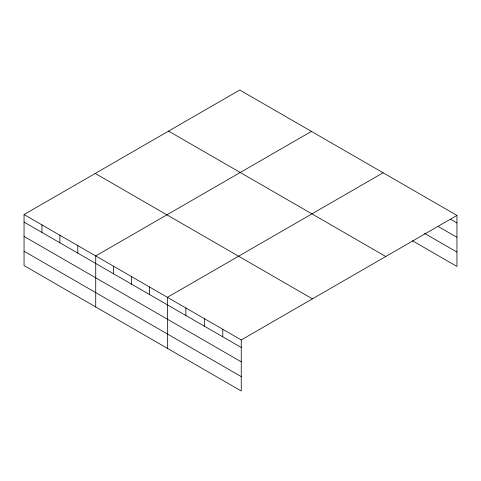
<?xml version="1.0" encoding="UTF-8"?>
<svg xmlns="http://www.w3.org/2000/svg" width="481" height="481" viewBox="0 0 481 481"><rect width="100%" height="100%" fill="white"/><g stroke="black" fill="none" stroke-linecap="round" stroke-linejoin="round"><path stroke-width="0.72" d="M456.95 215.416L239.748 90.013L24.05 214.55L24.05 265.584L241.252 390.987L241.252 339.947L456.95 215.416L456.95 266.45L412.385 240.722M311.423 131.397L95.725 255.928L95.725 306.968M383.104 172.781L167.4 297.312L167.4 348.346M450.583 219.27L456.95 222.95M438.486 226.647L456.95 237.301M424.482 233.351L456.95 252.092M168.566 131.109L385.768 256.511M95.232 173.455L312.434 298.851M24.05 214.55L241.252 339.947M24.05 222.084L241.252 347.48M24.05 236.436L241.252 361.838M24.05 251.232L241.252 376.629M222.787 329.287L222.787 336.82M204.323 318.632L204.323 326.166M185.864 307.972L185.864 315.506M149.483 286.965L149.483 294.498M131.566 276.623L131.566 284.157M113.642 266.276L113.642 273.809M77.808 245.587L77.808 253.12M59.891 235.239L59.891 242.773M41.967 224.892L41.967 232.425"/></g></svg>
